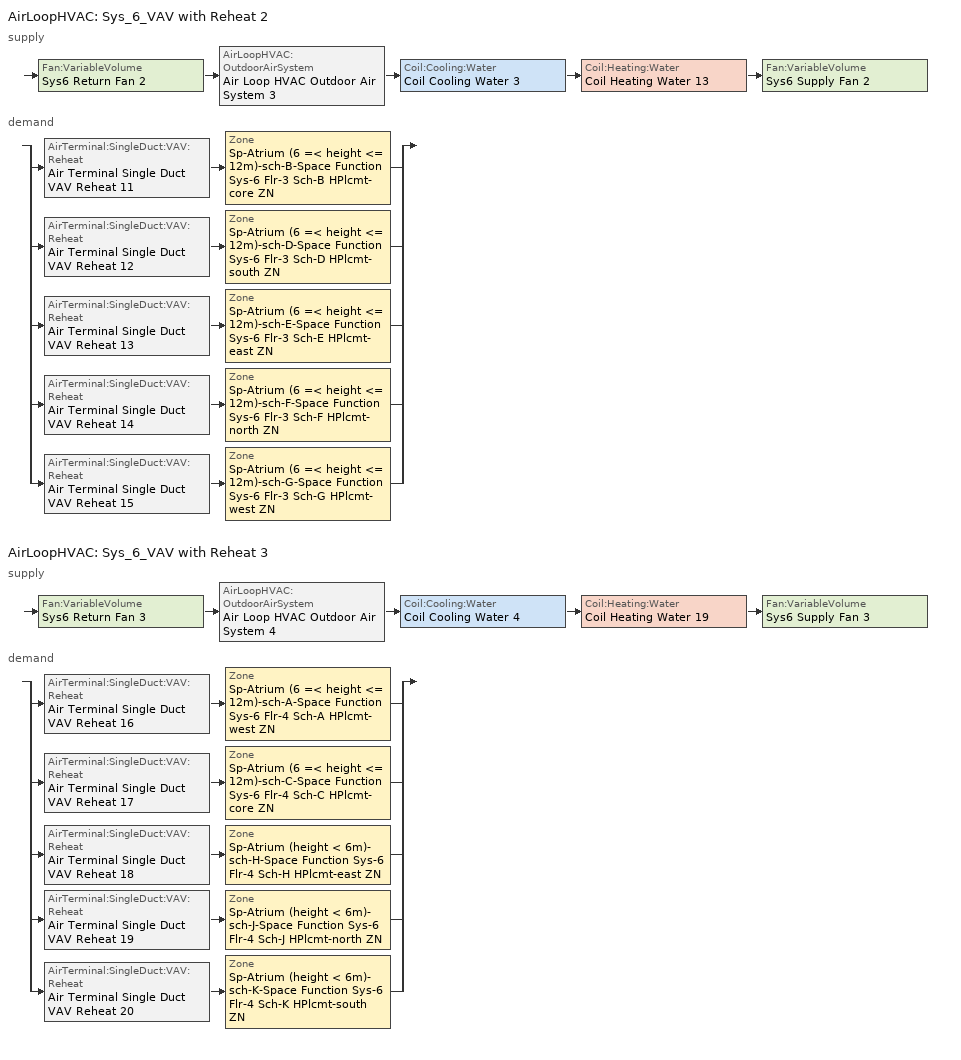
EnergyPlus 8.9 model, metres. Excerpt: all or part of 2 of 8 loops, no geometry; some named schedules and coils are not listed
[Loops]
AirLoopHVAC 'Sys_6_VAV with Reheat 2'
 supply: Fan:VariableVolume 'Sys6 Return Fan 2' > AirLoopHVAC:OutdoorAirSystem 'Air Loop HVAC Outdoor Air System 3' > Coil:Cooling:Water 'Coil Cooling Water 3' > Coil:Heating:Water 'Coil Heating Water 13' > Fan:VariableVolume 'Sys6 Supply Fan 2'
 demand: split
  | AirTerminal:SingleDuct:VAV:Reheat 'Air Terminal Single Duct VAV Reheat 11' > Zone 'Sp-Atrium (6 =< height <= 12m)-sch-B-Space Function Sys-6 Flr-3 Sch-B HPlcmt-core ZN'
  | AirTerminal:SingleDuct:VAV:Reheat 'Air Terminal Single Duct VAV Reheat 12' > Zone 'Sp-Atrium (6 =< height <= 12m)-sch-D-Space Function Sys-6 Flr-3 Sch-D HPlcmt-south ZN'
  | AirTerminal:SingleDuct:VAV:Reheat 'Air Terminal Single Duct VAV Reheat 13' > Zone 'Sp-Atrium (6 =< height <= 12m)-sch-E-Space Function Sys-6 Flr-3 Sch-E HPlcmt-east ZN'
  | AirTerminal:SingleDuct:VAV:Reheat 'Air Terminal Single Duct VAV Reheat 14' > Zone 'Sp-Atrium (6 =< height <= 12m)-sch-F-Space Function Sys-6 Flr-3 Sch-F HPlcmt-north ZN'
  | AirTerminal:SingleDuct:VAV:Reheat 'Air Terminal Single Duct VAV Reheat 15' > Zone 'Sp-Atrium (6 =< height <= 12m)-sch-G-Space Function Sys-6 Flr-3 Sch-G HPlcmt-west ZN'
AirLoopHVAC 'Sys_6_VAV with Reheat 3'
 supply: Fan:VariableVolume 'Sys6 Return Fan 3' > AirLoopHVAC:OutdoorAirSystem 'Air Loop HVAC Outdoor Air System 4' > Coil:Cooling:Water 'Coil Cooling Water 4' > Coil:Heating:Water 'Coil Heating Water 19' > Fan:VariableVolume 'Sys6 Supply Fan 3'
 demand: split
  | AirTerminal:SingleDuct:VAV:Reheat 'Air Terminal Single Duct VAV Reheat 16' > Zone 'Sp-Atrium (6 =< height <= 12m)-sch-A-Space Function Sys-6 Flr-4 Sch-A HPlcmt-west ZN'
  | AirTerminal:SingleDuct:VAV:Reheat 'Air Terminal Single Duct VAV Reheat 17' > Zone 'Sp-Atrium (6 =< height <= 12m)-sch-C-Space Function Sys-6 Flr-4 Sch-C HPlcmt-core ZN'
  | AirTerminal:SingleDuct:VAV:Reheat 'Air Terminal Single Duct VAV Reheat 18' > Zone 'Sp-Atrium (height < 6m)-sch-H-Space Function Sys-6 Flr-4 Sch-H HPlcmt-east ZN'
  | AirTerminal:SingleDuct:VAV:Reheat 'Air Terminal Single Duct VAV Reheat 19' > Zone 'Sp-Atrium (height < 6m)-sch-J-Space Function Sys-6 Flr-4 Sch-J HPlcmt-north ZN'
  | AirTerminal:SingleDuct:VAV:Reheat 'Air Terminal Single Duct VAV Reheat 20' > Zone 'Sp-Atrium (height < 6m)-sch-K-Space Function Sys-6 Flr-4 Sch-K HPlcmt-south ZN'
[ZoneControl:Thermostat] Control Object Type 1=ThermostatSetpoint:DualSetpoint
Name | Zone or ZoneList | Control Type Schedule | Control Name 1
Sp-Atrium (6 =< height <= 12m)-sch-A-Space Function Sys-6 Flr-4 Sch-A HPlcmt-west ZN Thermostat | Sp-Atrium (6 =< height <= 12m)-sch-A-Space Function Sys-6 Flr-4 Sch-A HPlcmt-west ZN | Sp-Atrium (6 =< height <= 12m)-sch-A-Space Function Sys-6 Flr-4 Sch-A HPlcmt-west ZN Thermostat Schedule | Space Function Atrium (6 =< height <= 12m)-sch-A Thermostat 2
Sp-Atrium (6 =< height <= 12m)-sch-B-Space Function Sys-6 Flr-3 Sch-B HPlcmt-core ZN Thermostat | Sp-Atrium (6 =< height <= 12m)-sch-B-Space Function Sys-6 Flr-3 Sch-B HPlcmt-core ZN | Sp-Atrium (6 =< height <= 12m)-sch-B-Space Function Sys-6 Flr-3 Sch-B HPlcmt-core ZN Thermostat Schedule | Space Function Atrium (6 =< height <= 12m)-sch-B Thermostat 2
Sp-Atrium (6 =< height <= 12m)-sch-C-Space Function Sys-6 Flr-4 Sch-C HPlcmt-core ZN Thermostat | Sp-Atrium (6 =< height <= 12m)-sch-C-Space Function Sys-6 Flr-4 Sch-C HPlcmt-core ZN | Sp-Atrium (6 =< height <= 12m)-sch-C-Space Function Sys-6 Flr-4 Sch-C HPlcmt-core ZN Thermostat Schedule | Space Function Atrium (6 =< height <= 12m)-sch-C Thermostat 2
Sp-Atrium (6 =< height <= 12m)-sch-D-Space Function Sys-6 Flr-3 Sch-D HPlcmt-south ZN Thermostat | Sp-Atrium (6 =< height <= 12m)-sch-D-Space Function Sys-6 Flr-3 Sch-D HPlcmt-south ZN | Sp-Atrium (6 =< height <= 12m)-sch-D-Space Function Sys-6 Flr-3 Sch-D HPlcmt-south ZN Thermostat Schedule | Space Function Atrium (6 =< height <= 12m)-sch-D Thermostat 2
Sp-Atrium (6 =< height <= 12m)-sch-E-Space Function Sys-6 Flr-3 Sch-E HPlcmt-east ZN Thermostat | Sp-Atrium (6 =< height <= 12m)-sch-E-Space Function Sys-6 Flr-3 Sch-E HPlcmt-east ZN | Sp-Atrium (6 =< height <= 12m)-sch-E-Space Function Sys-6 Flr-3 Sch-E HPlcmt-east ZN Thermostat Schedule | Space Function Atrium (6 =< height <= 12m)-sch-E Thermostat 2
Sp-Atrium (6 =< height <= 12m)-sch-F-Space Function Sys-6 Flr-3 Sch-F HPlcmt-north ZN Thermostat | Sp-Atrium (6 =< height <= 12m)-sch-F-Space Function Sys-6 Flr-3 Sch-F HPlcmt-north ZN | Sp-Atrium (6 =< height <= 12m)-sch-F-Space Function Sys-6 Flr-3 Sch-F HPlcmt-north ZN Thermostat Schedule | Space Function Atrium (6 =< height <= 12m)-sch-F Thermostat 2
Sp-Atrium (6 =< height <= 12m)-sch-G-Space Function Sys-6 Flr-3 Sch-G HPlcmt-west ZN Thermostat | Sp-Atrium (6 =< height <= 12m)-sch-G-Space Function Sys-6 Flr-3 Sch-G HPlcmt-west ZN | Sp-Atrium (6 =< height <= 12m)-sch-G-Space Function Sys-6 Flr-3 Sch-G HPlcmt-west ZN Thermostat Schedule | Space Function Atrium (6 =< height <= 12m)-sch-G Thermostat 2
Sp-Atrium (height < 6m)-sch-H-Space Function Sys-6 Flr-4 Sch-H HPlcmt-east ZN Thermostat | Sp-Atrium (height < 6m)-sch-H-Space Function Sys-6 Flr-4 Sch-H HPlcmt-east ZN | Sp-Atrium (height < 6m)-sch-H-Space Function Sys-6 Flr-4 Sch-H HPlcmt-east ZN Thermostat Schedule | Space Function Atrium (height < 6m)-sch-H Thermostat 2
Sp-Atrium (height < 6m)-sch-J-Space Function Sys-6 Flr-4 Sch-J HPlcmt-north ZN Thermostat | Sp-Atrium (height < 6m)-sch-J-Space Function Sys-6 Flr-4 Sch-J HPlcmt-north ZN | Sp-Atrium (height < 6m)-sch-J-Space Function Sys-6 Flr-4 Sch-J HPlcmt-north ZN Thermostat Schedule | Space Function Atrium (height < 6m)-sch-J Thermostat 2
Sp-Atrium (height < 6m)-sch-K-Space Function Sys-6 Flr-4 Sch-K HPlcmt-south ZN Thermostat | Sp-Atrium (height < 6m)-sch-K-Space Function Sys-6 Flr-4 Sch-K HPlcmt-south ZN | Sp-Atrium (height < 6m)-sch-K-Space Function Sys-6 Flr-4 Sch-K HPlcmt-south ZN Thermostat Schedule | Space Function Atrium (height < 6m)-sch-K Thermostat 2
[ThermostatSetpoint:DualSetpoint]
Name | Heating Setpoint Temperature Schedule | Cooling Setpoint Temperature Schedule
Space Function Atrium (6 =< height <= 12m)-sch-A Thermostat 2 | NECB-A-Thermostat Setpoint-Heating | NECB-A-Thermostat Setpoint-Cooling
Space Function Atrium (6 =< height <= 12m)-sch-B Thermostat 2 | NECB-B-Thermostat Setpoint-Heating | NECB-B-Thermostat Setpoint-Cooling
Space Function Atrium (6 =< height <= 12m)-sch-C Thermostat 2 | NECB-C-Thermostat Setpoint-Heating | NECB-C-Thermostat Setpoint-Cooling
Space Function Atrium (6 =< height <= 12m)-sch-D Thermostat 2 | NECB-D-Thermostat Setpoint-Heating | NECB-D-Thermostat Setpoint-Cooling
Space Function Atrium (6 =< height <= 12m)-sch-E Thermostat 2 | NECB-E-Thermostat Setpoint-Heating | NECB-E-Thermostat Setpoint-Cooling
Space Function Atrium (6 =< height <= 12m)-sch-F Thermostat 2 | NECB-F-Thermostat Setpoint-Heating | NECB-F-Thermostat Setpoint-Cooling
Space Function Atrium (6 =< height <= 12m)-sch-G Thermostat 2 | NECB-G-Thermostat Setpoint-Heating | NECB-G-Thermostat Setpoint-Cooling
Space Function Atrium (height < 6m)-sch-H Thermostat 2 | NECB-H-Thermostat Setpoint-Heating | NECB-H-Thermostat Setpoint-Cooling
Space Function Atrium (height < 6m)-sch-J Thermostat 2 | NECB-J-Thermostat Setpoint-Heating | NECB-J-Thermostat Setpoint-Cooling
Space Function Atrium (height < 6m)-sch-K Thermostat 2 | NECB-K-Thermostat Setpoint-Heating | NECB-K-Thermostat Setpoint-Cooling
[AirTerminal:SingleDuct:VAV:Reheat] Availability Schedule=Always On Discrete; Maximum Air Flow Rate {m3/s}=Autosize; Zone Minimum Air Flow Input Method=Constant; Constant Minimum Air Flow Fraction=0.3; Maximum Hot Water or Steam Flow Rate {m3/s}=Autosize; Minimum Hot Water or Steam Flow Rate {m3/s}=0; Convergence Tolerance=0.001; Damper Heating Action=Normal; Maximum Flow per Zone Floor Area During Reheat {m3/s-m2}=Autocalculate; Maximum Flow Fraction During Reheat=Autocalculate; Maximum Reheat Air Temperature {C}=43
Name | Fixed Minimum Air Flow Rate {m3/s} | Reheat Coil
Air Terminal Single Duct VAV Reheat 16 | 3.75 | Coil Heating Water 20
Air Terminal Single Duct VAV Reheat 11 | 5 | Coil Heating Water 14
Air Terminal Single Duct VAV Reheat 17 | 5 | Coil Heating Water 21
Air Terminal Single Duct VAV Reheat 12 | 3.75 | Coil Heating Water 15
Air Terminal Single Duct VAV Reheat 13 | 3.75 | Coil Heating Water 16
Air Terminal Single Duct VAV Reheat 14 | 3.75 | Coil Heating Water 17
Air Terminal Single Duct VAV Reheat 15 | 3.75 | Coil Heating Water 18
Air Terminal Single Duct VAV Reheat 18 | 3.75 | Coil Heating Water 22
Air Terminal Single Duct VAV Reheat 19 | 3.75 | Coil Heating Water 23
Air Terminal Single Duct VAV Reheat 20 | 3.75 | Coil Heating Water 24
[Coil:Heating:Water] Availability Schedule=Always On Discrete; U-Factor Times Area Value {W/K}=Autosize; Maximum Water Flow Rate {m3/s}=Autosize; Performance Input Method=UFactorTimesAreaAndDesignWaterFlowRate; Rated Capacity {W}=Autosize; Rated Inlet Water Temperature {C}=82.2; Rated Inlet Air Temperature {C}=16.6; Rated Outlet Water Temperature {C}=71.1; Rated Outlet Air Temperature {C}=32.2; Rated Ratio for Air and Water Convection=0.5
Coil Heating Water 13; Coil Heating Water 19
[Zone equipment]
Sp-Atrium (6 =< height <= 12m)-sch-A-Space Function Sys-6 Flr-4 Sch-A HPlcmt-west ZN: Air Terminal Single Duct VAV Reheat 16, Zone HVAC Baseboard Convective Water 16
Sp-Atrium (6 =< height <= 12m)-sch-B-Space Function Sys-6 Flr-3 Sch-B HPlcmt-core ZN: Air Terminal Single Duct VAV Reheat 11, Zone HVAC Baseboard Convective Water 11
Sp-Atrium (6 =< height <= 12m)-sch-C-Space Function Sys-6 Flr-4 Sch-C HPlcmt-core ZN: Air Terminal Single Duct VAV Reheat 17, Zone HVAC Baseboard Convective Water 17
Sp-Atrium (6 =< height <= 12m)-sch-D-Space Function Sys-6 Flr-3 Sch-D HPlcmt-south ZN: Air Terminal Single Duct VAV Reheat 12, Zone HVAC Baseboard Convective Water 12
Sp-Atrium (6 =< height <= 12m)-sch-E-Space Function Sys-6 Flr-3 Sch-E HPlcmt-east ZN: Air Terminal Single Duct VAV Reheat 13, Zone HVAC Baseboard Convective Water 13
Sp-Atrium (6 =< height <= 12m)-sch-F-Space Function Sys-6 Flr-3 Sch-F HPlcmt-north ZN: Air Terminal Single Duct VAV Reheat 14, Zone HVAC Baseboard Convective Water 14
Sp-Atrium (6 =< height <= 12m)-sch-G-Space Function Sys-6 Flr-3 Sch-G HPlcmt-west ZN: Air Terminal Single Duct VAV Reheat 15, Zone HVAC Baseboard Convective Water 15
Sp-Atrium (height < 6m)-sch-H-Space Function Sys-6 Flr-4 Sch-H HPlcmt-east ZN: Air Terminal Single Duct VAV Reheat 18, Zone HVAC Baseboard Convective Water 18
Sp-Atrium (height < 6m)-sch-J-Space Function Sys-6 Flr-4 Sch-J HPlcmt-north ZN: Air Terminal Single Duct VAV Reheat 19, Zone HVAC Baseboard Convective Water 19
Sp-Atrium (height < 6m)-sch-K-Space Function Sys-6 Flr-4 Sch-K HPlcmt-south ZN: Air Terminal Single Duct VAV Reheat 20, Zone HVAC Baseboard Convective Water 20
[Sizing:Zone] Zone Cooling Design Supply Air Temperature Input Method=SupplyAirTemperature; Zone Cooling Design Supply Air Temperature {C}=13; Zone Cooling Design Supply Air Temperature Difference {deltaC}=11.11; Zone Heating Design Supply Air Temperature Input Method=SupplyAirTemperature; Zone Heating Design Supply Air Temperature {C}=43; Zone Heating Design Supply Air Temperature Difference {deltaC}=11.11; Zone Cooling Design Supply Air Humidity Ratio {kgWater/kgDryAir}=0.0085; Zone Heating Design Supply Air Humidity Ratio {kgWater/kgDryAir}=0.008; Zone Heating Sizing Factor=1.3; Zone Cooling Sizing Factor=1.1; Cooling Design Air Flow Method=DesignDay; Cooling Design Air Flow Rate {m3/s}=0; Cooling Minimum Air Flow per Zone Floor Area {m3/s-m2}=0.000762; Cooling Minimum Air Flow {m3/s}=0; Cooling Minimum Air Flow Fraction=0; Heating Design Air Flow Method=DesignDay; Heating Design Air Flow Rate {m3/s}=0; Heating Maximum Air Flow per Zone Floor Area {m3/s-m2}=0.002032; Heating Maximum Air Flow {m3/s}=0.141576; Heating Maximum Air Flow Fraction=0.3; Account for Dedicated Outdoor Air System=No
Name | Design Specification Outdoor Air Object | Design Specification Zone Air Distribution Object
Sp-Atrium (6 =< height <= 12m)-sch-A-Space Function Sys-6 Flr-4 Sch-A HPlcmt-west ZN | Space Function Atrium (6 =< height <= 12m)-sch-A Ventilation | Sp-Atrium (6 =< height <= 12m)-sch-A-Space Function Sys-6 Flr-4 Sch-A HPlcmt-west ZN Design Spec Zone Air Dist
Sp-Atrium (6 =< height <= 12m)-sch-B-Space Function Sys-6 Flr-3 Sch-B HPlcmt-core ZN | Space Function Atrium (6 =< height <= 12m)-sch-B Ventilation | Sp-Atrium (6 =< height <= 12m)-sch-B-Space Function Sys-6 Flr-3 Sch-B HPlcmt-core ZN Design Spec Zone Air Dist
Sp-Atrium (6 =< height <= 12m)-sch-C-Space Function Sys-6 Flr-4 Sch-C HPlcmt-core ZN | Space Function Atrium (6 =< height <= 12m)-sch-C Ventilation | Sp-Atrium (6 =< height <= 12m)-sch-C-Space Function Sys-6 Flr-4 Sch-C HPlcmt-core ZN Design Spec Zone Air Dist
Sp-Atrium (6 =< height <= 12m)-sch-D-Space Function Sys-6 Flr-3 Sch-D HPlcmt-south ZN | Space Function Atrium (6 =< height <= 12m)-sch-D Ventilation | Sp-Atrium (6 =< height <= 12m)-sch-D-Space Function Sys-6 Flr-3 Sch-D HPlcmt-south ZN Design Spec Zone Air Dist
Sp-Atrium (6 =< height <= 12m)-sch-E-Space Function Sys-6 Flr-3 Sch-E HPlcmt-east ZN | Space Function Atrium (6 =< height <= 12m)-sch-E Ventilation | Sp-Atrium (6 =< height <= 12m)-sch-E-Space Function Sys-6 Flr-3 Sch-E HPlcmt-east ZN Design Spec Zone Air Dist
Sp-Atrium (6 =< height <= 12m)-sch-F-Space Function Sys-6 Flr-3 Sch-F HPlcmt-north ZN | Space Function Atrium (6 =< height <= 12m)-sch-F Ventilation | Sp-Atrium (6 =< height <= 12m)-sch-F-Space Function Sys-6 Flr-3 Sch-F HPlcmt-north ZN Design Spec Zone Air Dist
Sp-Atrium (6 =< height <= 12m)-sch-G-Space Function Sys-6 Flr-3 Sch-G HPlcmt-west ZN | Space Function Atrium (6 =< height <= 12m)-sch-G Ventilation | Sp-Atrium (6 =< height <= 12m)-sch-G-Space Function Sys-6 Flr-3 Sch-G HPlcmt-west ZN Design Spec Zone Air Dist
Sp-Atrium (height < 6m)-sch-H-Space Function Sys-6 Flr-4 Sch-H HPlcmt-east ZN | Space Function Atrium (height < 6m)-sch-H Ventilation | Sp-Atrium (height < 6m)-sch-H-Space Function Sys-6 Flr-4 Sch-H HPlcmt-east ZN Design Spec Zone Air Dist
Sp-Atrium (height < 6m)-sch-J-Space Function Sys-6 Flr-4 Sch-J HPlcmt-north ZN | Space Function Atrium (height < 6m)-sch-J Ventilation | Sp-Atrium (height < 6m)-sch-J-Space Function Sys-6 Flr-4 Sch-J HPlcmt-north ZN Design Spec Zone Air Dist
Sp-Atrium (height < 6m)-sch-K-Space Function Sys-6 Flr-4 Sch-K HPlcmt-south ZN | Space Function Atrium (height < 6m)-sch-K Ventilation | Sp-Atrium (height < 6m)-sch-K-Space Function Sys-6 Flr-4 Sch-K HPlcmt-south ZN Design Spec Zone Air Dist
[DesignSpecification:ZoneAirDistribution] Zone Air Distribution Effectiveness in Cooling Mode=1; Zone Air Distribution Effectiveness in Heating Mode=1
Sp-Atrium (6 =< height <= 12m)-sch-A-Space Function Sys-6 Flr-4 Sch-A HPlcmt-west ZN Design Spec Zone Air Dist; Sp-Atrium (6 =< height <= 12m)-sch-B-Space Function Sys-6 Flr-3 Sch-B HPlcmt-core ZN Design Spec Zone Air Dist; Sp-Atrium (6 =< height <= 12m)-sch-C-Space Function Sys-6 Flr-4 Sch-C HPlcmt-core ZN Design Spec Zone Air Dist; Sp-Atrium (6 =< height <= 12m)-sch-D-Space Function Sys-6 Flr-3 Sch-D HPlcmt-south ZN Design Spec Zone Air Dist; Sp-Atrium (6 =< height <= 12m)-sch-E-Space Function Sys-6 Flr-3 Sch-E HPlcmt-east ZN Design Spec Zone Air Dist; Sp-Atrium (6 =< height <= 12m)-sch-F-Space Function Sys-6 Flr-3 Sch-F HPlcmt-north ZN Design Spec Zone Air Dist; Sp-Atrium (6 =< height <= 12m)-sch-G-Space Function Sys-6 Flr-3 Sch-G HPlcmt-west ZN Design Spec Zone Air Dist; Sp-Atrium (height < 6m)-sch-H-Space Function Sys-6 Flr-4 Sch-H HPlcmt-east ZN Design Spec Zone Air Dist; Sp-Atrium (height < 6m)-sch-J-Space Function Sys-6 Flr-4 Sch-J HPlcmt-north ZN Design Spec Zone Air Dist; Sp-Atrium (height < 6m)-sch-K-Space Function Sys-6 Flr-4 Sch-K HPlcmt-south ZN Design Spec Zone Air Dist
[Controller:MechanicalVentilation] Availability Schedule=Always On Discrete; Demand Controlled Ventilation=No; System Outdoor Air Method=ZoneSum
Name | Zone Name 1 | Design Specification Outdoor Air Object Name 1 | Design Specification Zone Air Distribution Object Name 1 | Zone Name 2 | Design Specification Outdoor Air Object Name 2 | Design Specification Zone Air Distribution Object Name 2 | Zone Name 3 | Design Specification Outdoor Air Object Name 3 | Design Specification Zone Air Distribution Object Name 3 | Zone Name 4 | Design Specification Outdoor Air Object Name 4 | Design Specification Zone Air Distribution Object Name 4 | Zone Name 5 | Design Specification Outdoor Air Object Name 5 | Design Specification Zone Air Distribution Object Name 5
Controller Mechanical Ventilation 4 | Sp-Atrium (6 =< height <= 12m)-sch-A-Space Function Sys-6 Flr-4 Sch-A HPlcmt-west ZN | Space Function Atrium (6 =< height <= 12m)-sch-A Ventilation | Sp-Atrium (6 =< height <= 12m)-sch-A-Space Function Sys-6 Flr-4 Sch-A HPlcmt-west ZN Design Spec Zone Air Dist | Sp-Atrium (6 =< height <= 12m)-sch-C-Space Function Sys-6 Flr-4 Sch-C HPlcmt-core ZN | Space Function Atrium (6 =< height <= 12m)-sch-C Ventilation | Sp-Atrium (6 =< height <= 12m)-sch-C-Space Function Sys-6 Flr-4 Sch-C HPlcmt-core ZN Design Spec Zone Air Dist | Sp-Atrium (height < 6m)-sch-H-Space Function Sys-6 Flr-4 Sch-H HPlcmt-east ZN | Space Function Atrium (height < 6m)-sch-H Ventilation | Sp-Atrium (height < 6m)-sch-H-Space Function Sys-6 Flr-4 Sch-H HPlcmt-east ZN Design Spec Zone Air Dist | Sp-Atrium (height < 6m)-sch-J-Space Function Sys-6 Flr-4 Sch-J HPlcmt-north ZN | Space Function Atrium (height < 6m)-sch-J Ventilation | Sp-Atrium (height < 6m)-sch-J-Space Function Sys-6 Flr-4 Sch-J HPlcmt-north ZN Design Spec Zone Air Dist | Sp-Atrium (height < 6m)-sch-K-Space Function Sys-6 Flr-4 Sch-K HPlcmt-south ZN | Space Function Atrium (height < 6m)-sch-K Ventilation | Sp-Atrium (height < 6m)-sch-K-Space Function Sys-6 Flr-4 Sch-K HPlcmt-south ZN Design Spec Zone Air Dist
Controller Mechanical Ventilation 3 | Sp-Atrium (6 =< height <= 12m)-sch-B-Space Function Sys-6 Flr-3 Sch-B HPlcmt-core ZN | Space Function Atrium (6 =< height <= 12m)-sch-B Ventilation | Sp-Atrium (6 =< height <= 12m)-sch-B-Space Function Sys-6 Flr-3 Sch-B HPlcmt-core ZN Design Spec Zone Air Dist | Sp-Atrium (6 =< height <= 12m)-sch-D-Space Function Sys-6 Flr-3 Sch-D HPlcmt-south ZN | Space Function Atrium (6 =< height <= 12m)-sch-D Ventilation | Sp-Atrium (6 =< height <= 12m)-sch-D-Space Function Sys-6 Flr-3 Sch-D HPlcmt-south ZN Design Spec Zone Air Dist | Sp-Atrium (6 =< height <= 12m)-sch-E-Space Function Sys-6 Flr-3 Sch-E HPlcmt-east ZN | Space Function Atrium (6 =< height <= 12m)-sch-E Ventilation | Sp-Atrium (6 =< height <= 12m)-sch-E-Space Function Sys-6 Flr-3 Sch-E HPlcmt-east ZN Design Spec Zone Air Dist | Sp-Atrium (6 =< height <= 12m)-sch-F-Space Function Sys-6 Flr-3 Sch-F HPlcmt-north ZN | Space Function Atrium (6 =< height <= 12m)-sch-F Ventilation | Sp-Atrium (6 =< height <= 12m)-sch-F-Space Function Sys-6 Flr-3 Sch-F HPlcmt-north ZN Design Spec Zone Air Dist | Sp-Atrium (6 =< height <= 12m)-sch-G-Space Function Sys-6 Flr-3 Sch-G HPlcmt-west ZN | Space Function Atrium (6 =< height <= 12m)-sch-G Ventilation | Sp-Atrium (6 =< height <= 12m)-sch-G-Space Function Sys-6 Flr-3 Sch-G HPlcmt-west ZN Design Spec Zone Air Dist
[DesignSpecification:OutdoorAir] Outdoor Air Method=Sum; Outdoor Air Flow per Person {m3/s-person}=0; Outdoor Air Flow per Zone Floor Area {m3/s-m2}=0.0003048; Outdoor Air Flow per Zone {m3/s}=0; Outdoor Air Flow Air Changes per Hour {1/hr}=0
Space Function Atrium (6 =< height <= 12m)-sch-A Ventilation; Space Function Atrium (6 =< height <= 12m)-sch-B Ventilation; Space Function Atrium (6 =< height <= 12m)-sch-C Ventilation; Space Function Atrium (6 =< height <= 12m)-sch-D Ventilation; Space Function Atrium (6 =< height <= 12m)-sch-E Ventilation; Space Function Atrium (6 =< height <= 12m)-sch-F Ventilation; Space Function Atrium (6 =< height <= 12m)-sch-G Ventilation; Space Function Atrium (height < 6m)-sch-H Ventilation; Space Function Atrium (height < 6m)-sch-J Ventilation; Space Function Atrium (height < 6m)-sch-K Ventilation
[AirLoopHVAC] Design Supply Air Flow Rate {m3/s}=AutoSize
Sys_6_VAV with Reheat 2; Sys_6_VAV with Reheat 3
[Sizing:System] Type of Load to Size On=Sensible; Design Outdoor Air Flow Rate {m3/s}=Autosize; Central Heating Maximum System Air Flow Ratio=0.3; Preheat Design Temperature {C}=7; Preheat Design Humidity Ratio {kgWater/kgDryAir}=0.008; Precool Design Temperature {C}=12.8; Precool Design Humidity Ratio {kgWater/kgDryAir}=0.008; Central Cooling Design Supply Air Temperature {C}=13; Central Heating Design Supply Air Temperature {C}=13.1; Type of Zone Sum to Use=NonCoincident; 100% Outdoor Air in Cooling=No; 100% Outdoor Air in Heating=No; Central Cooling Design Supply Air Humidity Ratio {kgWater/kgDryAir}=0.0085; Central Heating Design Supply Air Humidity Ratio {kgWater/kgDryAir}=0.008; Cooling Supply Air Flow Rate Method=DesignDay; Cooling Supply Air Flow Rate {m3/s}=0; Cooling Supply Air Flow Rate Per Floor Area {m3/s-m2}=0.00996765; Cooling Fraction of Autosized Cooling Supply Air Flow Rate=1; Cooling Supply Air Flow Rate Per Unit Cooling Capacity {m3/s-W}=3.94755e-05; Heating Supply Air Flow Rate Method=DesignDay; Heating Supply Air Flow Rate {m3/s}=0; Heating Supply Air Flow Rate Per Floor Area {m3/s-m2}=0.00996765; Heating Fraction of Autosized Heating Supply Air Flow Rate=1; Heating Fraction of Autosized Cooling Supply Air Flow Rate=1; Heating Supply Air Flow Rate Per Unit Heating Capacity {m3/s-W}=3.15882e-05; System Outdoor Air Method=ZoneSum; Zone Maximum Outdoor Air Fraction=1; Cooling Design Capacity Method=CoolingDesignCapacity; Cooling Design Capacity {W}=Autosize; Cooling Design Capacity Per Floor Area {W/m2}=234.7; Fraction of Autosized Cooling Design Capacity=1; Heating Design Capacity Method=HeatingDesignCapacity; Heating Design Capacity {W}=Autosize; Heating Design Capacity Per Floor Area {W/m2}=157; Fraction of Autosized Heating Design Capacity=1; Central Cooling Capacity Control Method=OnOff
Sys_6_VAV with Reheat 2; Sys_6_VAV with Reheat 3
[Controller:WaterCoil] Control Variable=Temperature; Actuator Variable=Flow; Controller Convergence Tolerance {deltaC}=Autosize; Maximum Actuated Flow {m3/s}=Autosize; Minimum Actuated Flow {m3/s}=0
Name | Action
Controller Water Coil 16; Controller Water Coil 23 | Reverse
Controller Water Coil 15; Controller Water Coil 22 | Normal
[Fan:VariableVolume] Availability Schedule=Always On Discrete; Fan Total Efficiency=0.6045; Pressure Rise {Pa}=1017.592; Maximum Flow Rate {m3/s}=AutoSize; Fan Power Minimum Flow Rate Input Method=FixedFlowRate; Fan Power Minimum Flow Fraction=0; Fan Power Minimum Air Flow Rate {m3/s}=0; Motor Efficiency=0.93; Motor In Airstream Fraction=1; Fan Power Coefficient 1=0.0407599; Fan Power Coefficient 2=0.088045; Fan Power Coefficient 3=-0.0729261; Fan Power Coefficient 4=0.94374; Fan Power Coefficient 5=0
Sys6 Return Fan 2; Sys6 Supply Fan 2; Sys6 Return Fan 3; Sys6 Supply Fan 3
[SetpointManager:MixedAir] Control Variable=Temperature
Node 171 OS Default SPM; Node 170 OS Default SPM; Node 169 OS Default SPM; Node 168 OS Default SPM; Node 220 OS Default SPM; Node 219 OS Default SPM; Node 218 OS Default SPM; Node 217 OS Default SPM
[Controller:OutdoorAir] Minimum Outdoor Air Flow Rate {m3/s}=Autosize; Maximum Outdoor Air Flow Rate {m3/s}=Autosize; Economizer Control Type=NoEconomizer; Economizer Control Action Type=ModulateFlow; Economizer Maximum Limit Dry-Bulb Temperature {C}=28; Economizer Maximum Limit Enthalpy {J/kg}=64000; Economizer Minimum Limit Dry-Bulb Temperature {C}=-100; Lockout Type=NoLockout; Minimum Limit Type=FixedMinimum; High Humidity Control=No; Control High Indoor Humidity Based on Outdoor Humidity Ratio=Yes; Heat Recovery Bypass Control Type=BypassWhenWithinEconomizerLimits
Name | Mechanical Ventilation Controller
Controller Outdoor Air 3 | Controller Mechanical Ventilation 3
Controller Outdoor Air 4 | Controller Mechanical Ventilation 4
[Coil:Cooling:Water] Availability Schedule=Always On Discrete; Design Water Flow Rate {m3/s}=Autosize; Design Air Flow Rate {m3/s}=Autosize; Design Inlet Water Temperature {C}=Autosize; Design Inlet Air Temperature {C}=Autosize; Design Outlet Air Temperature {C}=Autosize; Design Inlet Air Humidity Ratio {kgWater/kgDryAir}=Autosize; Design Outlet Air Humidity Ratio {kgWater/kgDryAir}=Autosize; Type of Analysis=SimpleAnalysis; Heat Exchanger Configuration=CrossFlow
Coil Cooling Water 3; Coil Cooling Water 4
[SetpointManager:Scheduled] Control Variable=Temperature
Name | Schedule
Setpoint Manager Scheduled 5 | Supply Air Temp 2
Setpoint Manager Scheduled 6 | Supply Air Temp 3
[Schedule:Compact]
Sp-Atrium (6 =< height <= 12m)-sch-A-Space Function Sys-6 Flr-4 Sch-A HPlcmt-west ZN Thermostat Schedule; Sp-Atrium (6 =< height <= 12m)-sch-B-Space Function Sys-6 Flr-3 Sch-B HPlcmt-core ZN Thermostat Schedule; Sp-Atrium (6 =< height <= 12m)-sch-C-Space Function Sys-6 Flr-4 Sch-C HPlcmt-core ZN Thermostat Schedule; Sp-Atrium (6 =< height <= 12m)-sch-D-Space Function Sys-6 Flr-3 Sch-D HPlcmt-south ZN Thermostat Schedule; Sp-Atrium (6 =< height <= 12m)-sch-E-Space Function Sys-6 Flr-3 Sch-E HPlcmt-east ZN Thermostat Schedule; Sp-Atrium (6 =< height <= 12m)-sch-F-Space Function Sys-6 Flr-3 Sch-F HPlcmt-north ZN Thermostat Schedule; Sp-Atrium (6 =< height <= 12m)-sch-G-Space Function Sys-6 Flr-3 Sch-G HPlcmt-west ZN Thermostat Schedule; Sp-Atrium (height < 6m)-sch-H-Space Function Sys-6 Flr-4 Sch-H HPlcmt-east ZN Thermostat Schedule; Sp-Atrium (height < 6m)-sch-J-Space Function Sys-6 Flr-4 Sch-J HPlcmt-north ZN Thermostat Schedule; Sp-Atrium (height < 6m)-sch-K-Space Function Sys-6 Flr-4 Sch-K HPlcmt-south ZN Thermostat Schedule: Through: 12/31, For: AllDays, Until: 24:00, 4
[Schedule:Day:Interval]
NECB-A-Thermostat Setpoint-Heating Sun|Hol Day; NECB-A-Thermostat Setpoint-Heating Sat Day; NECB-D-Thermostat Setpoint-Heating Sun|Hol Day; NECB-D-Thermostat Setpoint-Heating Sat Day; NECB-E-Thermostat Setpoint-Heating Sun|Hol Day: No, 24:00, 18
NECB-A-Thermostat Setpoint-Heating Default|Wkdy Day; NECB-A-Thermostat Setpoint-Heating Default: No, 06:00, 18, 07:00, 20, 21:00, 22, 24:00, 18
NECB-A-Thermostat Setpoint-Cooling Sun|Hol Day; NECB-A-Thermostat Setpoint-Cooling Sat Day; NECB-D-Thermostat Setpoint-Cooling Sun|Hol Day; NECB-D-Thermostat Setpoint-Cooling Sat Day; NECB-E-Thermostat Setpoint-Cooling Sun|Hol Day; NECB-K-Thermostat Setpoint-Cooling Sun|Hol Day; NECB-K-Thermostat Setpoint-Cooling Default|Wkdy Day; NECB-K-Thermostat Setpoint-Cooling Sat Day; NECB-K-Thermostat Setpoint-Cooling Default: No, 24:00, 35
NECB-A-Thermostat Setpoint-Cooling Default|Wkdy Day; NECB-A-Thermostat Setpoint-Cooling Default: No, 06:00, 35, 21:00, 24, 24:00, 35
NECB-B-Thermostat Setpoint-Heating Sun|Hol Day: No, 01:00, 18, 02:00, 22, 09:00, 18, 10:00, 20, 23:00, 22, 24:00, 18
NECB-B-Thermostat Setpoint-Heating Default|Wkdy Day; NECB-B-Thermostat Setpoint-Heating Sat Day; NECB-B-Thermostat Setpoint-Heating Default: No, 02:00, 22, 08:00, 18, 09:00, 20, 24:00, 22
NECB-B-Thermostat Setpoint-Cooling Sun|Hol Day: No, 09:00, 35, 23:00, 24, 24:00, 35
NECB-B-Thermostat Setpoint-Cooling Default|Wkdy Day; NECB-B-Thermostat Setpoint-Cooling Sat Day; NECB-B-Thermostat Setpoint-Cooling Default: No, 01:00, 24, 08:00, 35, 24:00, 24
NECB-C-Thermostat Setpoint-Heating Sun|Hol Day: No, 09:00, 18, 10:00, 20, 19:00, 22, 24:00, 18
NECB-C-Thermostat Setpoint-Heating Default|Wkdy Day; NECB-C-Thermostat Setpoint-Heating Sat Day; NECB-C-Thermostat Setpoint-Heating Default: No, 07:00, 18, 08:00, 20, 21:00, 22, 24:00, 18
NECB-C-Thermostat Setpoint-Cooling Sun|Hol Day; NECB-E-Thermostat Setpoint-Cooling Default|Wkdy Day; NECB-E-Thermostat Setpoint-Cooling Default: No, 07:00, 35, 19:00, 24, 24:00, 35
NECB-C-Thermostat Setpoint-Cooling Default|Wkdy Day; NECB-C-Thermostat Setpoint-Cooling Sat Day; NECB-C-Thermostat Setpoint-Cooling Default: No, 07:00, 35, 21:00, 24, 24:00, 35
NECB-D-Thermostat Setpoint-Heating Default|Wkdy Day; NECB-D-Thermostat Setpoint-Heating Default: No, 07:00, 18, 08:00, 20, 23:00, 22, 24:00, 18
NECB-D-Thermostat Setpoint-Cooling Default|Wkdy Day; NECB-D-Thermostat Setpoint-Cooling Default: No, 07:00, 35, 23:00, 24, 24:00, 35
NECB-E-Thermostat Setpoint-Heating Default|Wkdy Day; NECB-E-Thermostat Setpoint-Heating Default: No, 07:00, 18, 08:00, 20, 19:00, 22, 24:00, 18
NECB-E-Thermostat Setpoint-Heating Sat Day: No, 08:00, 18, 09:00, 20, 17:00, 22, 24:00, 18
NECB-E-Thermostat Setpoint-Cooling Sat Day: No, 08:00, 35, 17:00, 24, 24:00, 35
NECB-F-Thermostat Setpoint-Heating Sun|Hol Day; NECB-F-Thermostat Setpoint-Heating Default|Wkdy Day; NECB-F-Thermostat Setpoint-Heating Sat Day; NECB-F-Thermostat Setpoint-Heating Default; NECB-G-Thermostat Setpoint-Heating Sun|Hol Day; NECB-G-Thermostat Setpoint-Heating Default|Wkdy Day; NECB-G-Thermostat Setpoint-Heating Sat Day; NECB-G-Thermostat Setpoint-Heating Default; NECB-H-Thermostat Setpoint-Heating Sun|Hol Day; NECB-H-Thermostat Setpoint-Heating Default|Wkdy Day; NECB-H-Thermostat Setpoint-Heating Sat Day; NECB-H-Thermostat Setpoint-Heating Default: No, 01:00, 22, 07:00, 18, 08:00, 20, 24:00, 22
NECB-F-Thermostat Setpoint-Cooling Sun|Hol Day; NECB-F-Thermostat Setpoint-Cooling Default|Wkdy Day; NECB-F-Thermostat Setpoint-Cooling Sat Day; NECB-F-Thermostat Setpoint-Cooling Default; NECB-G-Thermostat Setpoint-Cooling Sun|Hol Day; NECB-G-Thermostat Setpoint-Cooling Default|Wkdy Day; NECB-G-Thermostat Setpoint-Cooling Sat Day; NECB-G-Thermostat Setpoint-Cooling Default; NECB-H-Thermostat Setpoint-Cooling Sun|Hol Day; NECB-H-Thermostat Setpoint-Cooling Default|Wkdy Day; NECB-H-Thermostat Setpoint-Cooling Sat Day; NECB-H-Thermostat Setpoint-Cooling Default; NECB-J-Thermostat Setpoint-Cooling Sun|Hol Day; NECB-J-Thermostat Setpoint-Cooling Default|Wkdy Day; NECB-J-Thermostat Setpoint-Cooling Sat Day; NECB-J-Thermostat Setpoint-Cooling Default: No, 24:00, 24
NECB-J-Thermostat Setpoint-Heating Sun|Hol Day; NECB-J-Thermostat Setpoint-Heating Default|Wkdy Day; NECB-J-Thermostat Setpoint-Heating Sat Day; NECB-J-Thermostat Setpoint-Heating Default: No, 24:00, 22
NECB-K-Thermostat Setpoint-Heating Sun|Hol Day; NECB-K-Thermostat Setpoint-Heating Default|Wkdy Day; NECB-K-Thermostat Setpoint-Heating Sat Day; NECB-K-Thermostat Setpoint-Heating Default: No, 24:00, 5
Supply Air Temp Default 2; Supply Air Temp Default 3: No, 24:00, 13
[Schedule:Week:Daily]
NECB-A-Thermostat Setpoint-Heating Week Rule - Jan1-Dec31: NECB-A-Thermostat Setpoint-Heating Sun|Hol Day, NECB-A-Thermostat Setpoint-Heating Default|Wkdy Day, NECB-A-Thermostat Setpoint-Heating Default|Wkdy Day, NECB-A-Thermostat Setpoint-Heating Default|Wkdy Day, NECB-A-Thermostat Setpoint-Heating Default|Wkdy Day, NECB-A-Thermostat Setpoint-Heating Default|Wkdy Day, NECB-A-Thermostat Setpoint-Heating Sat Day, NECB-A-Thermostat Setpoint-Heating Default, NECB-A-Thermostat Setpoint-Heating Default, NECB-A-Thermostat Setpoint-Heating Default, NECB-A-Thermostat Setpoint-Heating Default, NECB-A-Thermostat Setpoint-Heating Default
NECB-A-Thermostat Setpoint-Cooling Week Rule - Jan1-Dec31: NECB-A-Thermostat Setpoint-Cooling Sun|Hol Day, NECB-A-Thermostat Setpoint-Cooling Default|Wkdy Day, NECB-A-Thermostat Setpoint-Cooling Default|Wkdy Day, NECB-A-Thermostat Setpoint-Cooling Default|Wkdy Day, NECB-A-Thermostat Setpoint-Cooling Default|Wkdy Day, NECB-A-Thermostat Setpoint-Cooling Default|Wkdy Day, NECB-A-Thermostat Setpoint-Cooling Sat Day, NECB-A-Thermostat Setpoint-Cooling Default, NECB-A-Thermostat Setpoint-Cooling Default, NECB-A-Thermostat Setpoint-Cooling Default, NECB-A-Thermostat Setpoint-Cooling Default, NECB-A-Thermostat Setpoint-Cooling Default
NECB-B-Thermostat Setpoint-Heating Week Rule - Jan1-Dec31: NECB-B-Thermostat Setpoint-Heating Sun|Hol Day, NECB-B-Thermostat Setpoint-Heating Default|Wkdy Day, NECB-B-Thermostat Setpoint-Heating Default|Wkdy Day, NECB-B-Thermostat Setpoint-Heating Default|Wkdy Day, NECB-B-Thermostat Setpoint-Heating Default|Wkdy Day, NECB-B-Thermostat Setpoint-Heating Default|Wkdy Day, NECB-B-Thermostat Setpoint-Heating Sat Day, NECB-B-Thermostat Setpoint-Heating Default, NECB-B-Thermostat Setpoint-Heating Default, NECB-B-Thermostat Setpoint-Heating Default, NECB-B-Thermostat Setpoint-Heating Default, NECB-B-Thermostat Setpoint-Heating Default
NECB-B-Thermostat Setpoint-Cooling Week Rule - Jan1-Dec31: NECB-B-Thermostat Setpoint-Cooling Sun|Hol Day, NECB-B-Thermostat Setpoint-Cooling Default|Wkdy Day, NECB-B-Thermostat Setpoint-Cooling Default|Wkdy Day, NECB-B-Thermostat Setpoint-Cooling Default|Wkdy Day, NECB-B-Thermostat Setpoint-Cooling Default|Wkdy Day, NECB-B-Thermostat Setpoint-Cooling Default|Wkdy Day, NECB-B-Thermostat Setpoint-Cooling Sat Day, NECB-B-Thermostat Setpoint-Cooling Default, NECB-B-Thermostat Setpoint-Cooling Default, NECB-B-Thermostat Setpoint-Cooling Default, NECB-B-Thermostat Setpoint-Cooling Default, NECB-B-Thermostat Setpoint-Cooling Default
NECB-C-Thermostat Setpoint-Heating Week Rule - Jan1-Dec31: NECB-C-Thermostat Setpoint-Heating Sun|Hol Day, NECB-C-Thermostat Setpoint-Heating Default|Wkdy Day, NECB-C-Thermostat Setpoint-Heating Default|Wkdy Day, NECB-C-Thermostat Setpoint-Heating Default|Wkdy Day, NECB-C-Thermostat Setpoint-Heating Default|Wkdy Day, NECB-C-Thermostat Setpoint-Heating Default|Wkdy Day, NECB-C-Thermostat Setpoint-Heating Sat Day, NECB-C-Thermostat Setpoint-Heating Default, NECB-C-Thermostat Setpoint-Heating Default, NECB-C-Thermostat Setpoint-Heating Default, NECB-C-Thermostat Setpoint-Heating Default, NECB-C-Thermostat Setpoint-Heating Default
NECB-C-Thermostat Setpoint-Cooling Week Rule - Jan1-Dec31: NECB-C-Thermostat Setpoint-Cooling Sun|Hol Day, NECB-C-Thermostat Setpoint-Cooling Default|Wkdy Day, NECB-C-Thermostat Setpoint-Cooling Default|Wkdy Day, NECB-C-Thermostat Setpoint-Cooling Default|Wkdy Day, NECB-C-Thermostat Setpoint-Cooling Default|Wkdy Day, NECB-C-Thermostat Setpoint-Cooling Default|Wkdy Day, NECB-C-Thermostat Setpoint-Cooling Sat Day, NECB-C-Thermostat Setpoint-Cooling Default, NECB-C-Thermostat Setpoint-Cooling Default, NECB-C-Thermostat Setpoint-Cooling Default, NECB-C-Thermostat Setpoint-Cooling Default, NECB-C-Thermostat Setpoint-Cooling Default
NECB-D-Thermostat Setpoint-Heating Week Rule - Jan1-Dec31: NECB-D-Thermostat Setpoint-Heating Sun|Hol Day, NECB-D-Thermostat Setpoint-Heating Default|Wkdy Day, NECB-D-Thermostat Setpoint-Heating Default|Wkdy Day, NECB-D-Thermostat Setpoint-Heating Default|Wkdy Day, NECB-D-Thermostat Setpoint-Heating Default|Wkdy Day, NECB-D-Thermostat Setpoint-Heating Default|Wkdy Day, NECB-D-Thermostat Setpoint-Heating Sat Day, NECB-D-Thermostat Setpoint-Heating Default, NECB-D-Thermostat Setpoint-Heating Default, NECB-D-Thermostat Setpoint-Heating Default, NECB-D-Thermostat Setpoint-Heating Default, NECB-D-Thermostat Setpoint-Heating Default
NECB-D-Thermostat Setpoint-Cooling Week Rule - Jan1-Dec31: NECB-D-Thermostat Setpoint-Cooling Sun|Hol Day, NECB-D-Thermostat Setpoint-Cooling Default|Wkdy Day, NECB-D-Thermostat Setpoint-Cooling Default|Wkdy Day, NECB-D-Thermostat Setpoint-Cooling Default|Wkdy Day, NECB-D-Thermostat Setpoint-Cooling Default|Wkdy Day, NECB-D-Thermostat Setpoint-Cooling Default|Wkdy Day, NECB-D-Thermostat Setpoint-Cooling Sat Day, NECB-D-Thermostat Setpoint-Cooling Default, NECB-D-Thermostat Setpoint-Cooling Default, NECB-D-Thermostat Setpoint-Cooling Default, NECB-D-Thermostat Setpoint-Cooling Default, NECB-D-Thermostat Setpoint-Cooling Default
NECB-E-Thermostat Setpoint-Heating Week Rule - Jan1-Dec31: NECB-E-Thermostat Setpoint-Heating Sun|Hol Day, NECB-E-Thermostat Setpoint-Heating Default|Wkdy Day, NECB-E-Thermostat Setpoint-Heating Default|Wkdy Day, NECB-E-Thermostat Setpoint-Heating Default|Wkdy Day, NECB-E-Thermostat Setpoint-Heating Default|Wkdy Day, NECB-E-Thermostat Setpoint-Heating Default|Wkdy Day, NECB-E-Thermostat Setpoint-Heating Sat Day, NECB-E-Thermostat Setpoint-Heating Default, NECB-E-Thermostat Setpoint-Heating Default, NECB-E-Thermostat Setpoint-Heating Default, NECB-E-Thermostat Setpoint-Heating Default, NECB-E-Thermostat Setpoint-Heating Default
NECB-E-Thermostat Setpoint-Cooling Week Rule - Jan1-Dec31: NECB-E-Thermostat Setpoint-Cooling Sun|Hol Day, NECB-E-Thermostat Setpoint-Cooling Default|Wkdy Day, NECB-E-Thermostat Setpoint-Cooling Default|Wkdy Day, NECB-E-Thermostat Setpoint-Cooling Default|Wkdy Day, NECB-E-Thermostat Setpoint-Cooling Default|Wkdy Day, NECB-E-Thermostat Setpoint-Cooling Default|Wkdy Day, NECB-E-Thermostat Setpoint-Cooling Sat Day, NECB-E-Thermostat Setpoint-Cooling Default, NECB-E-Thermostat Setpoint-Cooling Default, NECB-E-Thermostat Setpoint-Cooling Default, NECB-E-Thermostat Setpoint-Cooling Default, NECB-E-Thermostat Setpoint-Cooling Default
NECB-F-Thermostat Setpoint-Heating Week Rule - Jan1-Dec31: NECB-F-Thermostat Setpoint-Heating Sun|Hol Day, NECB-F-Thermostat Setpoint-Heating Default|Wkdy Day, NECB-F-Thermostat Setpoint-Heating Default|Wkdy Day, NECB-F-Thermostat Setpoint-Heating Default|Wkdy Day, NECB-F-Thermostat Setpoint-Heating Default|Wkdy Day, NECB-F-Thermostat Setpoint-Heating Default|Wkdy Day, NECB-F-Thermostat Setpoint-Heating Sat Day, NECB-F-Thermostat Setpoint-Heating Default, NECB-F-Thermostat Setpoint-Heating Default, NECB-F-Thermostat Setpoint-Heating Default, NECB-F-Thermostat Setpoint-Heating Default, NECB-F-Thermostat Setpoint-Heating Default
NECB-F-Thermostat Setpoint-Cooling Week Rule - Jan1-Dec31: NECB-F-Thermostat Setpoint-Cooling Sun|Hol Day, NECB-F-Thermostat Setpoint-Cooling Default|Wkdy Day, NECB-F-Thermostat Setpoint-Cooling Default|Wkdy Day, NECB-F-Thermostat Setpoint-Cooling Default|Wkdy Day, NECB-F-Thermostat Setpoint-Cooling Default|Wkdy Day, NECB-F-Thermostat Setpoint-Cooling Default|Wkdy Day, NECB-F-Thermostat Setpoint-Cooling Sat Day, NECB-F-Thermostat Setpoint-Cooling Default, NECB-F-Thermostat Setpoint-Cooling Default, NECB-F-Thermostat Setpoint-Cooling Default, NECB-F-Thermostat Setpoint-Cooling Default, NECB-F-Thermostat Setpoint-Cooling Default
NECB-G-Thermostat Setpoint-Heating Week Rule - Jan1-Dec31: NECB-G-Thermostat Setpoint-Heating Sun|Hol Day, NECB-G-Thermostat Setpoint-Heating Default|Wkdy Day, NECB-G-Thermostat Setpoint-Heating Default|Wkdy Day, NECB-G-Thermostat Setpoint-Heating Default|Wkdy Day, NECB-G-Thermostat Setpoint-Heating Default|Wkdy Day, NECB-G-Thermostat Setpoint-Heating Default|Wkdy Day, NECB-G-Thermostat Setpoint-Heating Sat Day, NECB-G-Thermostat Setpoint-Heating Default, NECB-G-Thermostat Setpoint-Heating Default, NECB-G-Thermostat Setpoint-Heating Default, NECB-G-Thermostat Setpoint-Heating Default, NECB-G-Thermostat Setpoint-Heating Default
NECB-G-Thermostat Setpoint-Cooling Week Rule - Jan1-Dec31: NECB-G-Thermostat Setpoint-Cooling Sun|Hol Day, NECB-G-Thermostat Setpoint-Cooling Default|Wkdy Day, NECB-G-Thermostat Setpoint-Cooling Default|Wkdy Day, NECB-G-Thermostat Setpoint-Cooling Default|Wkdy Day, NECB-G-Thermostat Setpoint-Cooling Default|Wkdy Day, NECB-G-Thermostat Setpoint-Cooling Default|Wkdy Day, NECB-G-Thermostat Setpoint-Cooling Sat Day, NECB-G-Thermostat Setpoint-Cooling Default, NECB-G-Thermostat Setpoint-Cooling Default, NECB-G-Thermostat Setpoint-Cooling Default, NECB-G-Thermostat Setpoint-Cooling Default, NECB-G-Thermostat Setpoint-Cooling Default
NECB-H-Thermostat Setpoint-Heating Week Rule - Jan1-Dec31: NECB-H-Thermostat Setpoint-Heating Sun|Hol Day, NECB-H-Thermostat Setpoint-Heating Default|Wkdy Day, NECB-H-Thermostat Setpoint-Heating Default|Wkdy Day, NECB-H-Thermostat Setpoint-Heating Default|Wkdy Day, NECB-H-Thermostat Setpoint-Heating Default|Wkdy Day, NECB-H-Thermostat Setpoint-Heating Default|Wkdy Day, NECB-H-Thermostat Setpoint-Heating Sat Day, NECB-H-Thermostat Setpoint-Heating Default, NECB-H-Thermostat Setpoint-Heating Default, NECB-H-Thermostat Setpoint-Heating Default, NECB-H-Thermostat Setpoint-Heating Default, NECB-H-Thermostat Setpoint-Heating Default
NECB-H-Thermostat Setpoint-Cooling Week Rule - Jan1-Dec31: NECB-H-Thermostat Setpoint-Cooling Sun|Hol Day, NECB-H-Thermostat Setpoint-Cooling Default|Wkdy Day, NECB-H-Thermostat Setpoint-Cooling Default|Wkdy Day, NECB-H-Thermostat Setpoint-Cooling Default|Wkdy Day, NECB-H-Thermostat Setpoint-Cooling Default|Wkdy Day, NECB-H-Thermostat Setpoint-Cooling Default|Wkdy Day, NECB-H-Thermostat Setpoint-Cooling Sat Day, NECB-H-Thermostat Setpoint-Cooling Default, NECB-H-Thermostat Setpoint-Cooling Default, NECB-H-Thermostat Setpoint-Cooling Default, NECB-H-Thermostat Setpoint-Cooling Default, NECB-H-Thermostat Setpoint-Cooling Default
NECB-J-Thermostat Setpoint-Heating Week Rule - Jan1-Dec31: NECB-J-Thermostat Setpoint-Heating Sun|Hol Day, NECB-J-Thermostat Setpoint-Heating Default|Wkdy Day, NECB-J-Thermostat Setpoint-Heating Default|Wkdy Day, NECB-J-Thermostat Setpoint-Heating Default|Wkdy Day, NECB-J-Thermostat Setpoint-Heating Default|Wkdy Day, NECB-J-Thermostat Setpoint-Heating Default|Wkdy Day, NECB-J-Thermostat Setpoint-Heating Sat Day, NECB-J-Thermostat Setpoint-Heating Default, NECB-J-Thermostat Setpoint-Heating Default, NECB-J-Thermostat Setpoint-Heating Default, NECB-J-Thermostat Setpoint-Heating Default, NECB-J-Thermostat Setpoint-Heating Default
NECB-J-Thermostat Setpoint-Cooling Week Rule - Jan1-Dec31: NECB-J-Thermostat Setpoint-Cooling Sun|Hol Day, NECB-J-Thermostat Setpoint-Cooling Default|Wkdy Day, NECB-J-Thermostat Setpoint-Cooling Default|Wkdy Day, NECB-J-Thermostat Setpoint-Cooling Default|Wkdy Day, NECB-J-Thermostat Setpoint-Cooling Default|Wkdy Day, NECB-J-Thermostat Setpoint-Cooling Default|Wkdy Day, NECB-J-Thermostat Setpoint-Cooling Sat Day, NECB-J-Thermostat Setpoint-Cooling Default, NECB-J-Thermostat Setpoint-Cooling Default, NECB-J-Thermostat Setpoint-Cooling Default, NECB-J-Thermostat Setpoint-Cooling Default, NECB-J-Thermostat Setpoint-Cooling Default
NECB-K-Thermostat Setpoint-Heating Week Rule - Jan1-Dec31: NECB-K-Thermostat Setpoint-Heating Sun|Hol Day, NECB-K-Thermostat Setpoint-Heating Default|Wkdy Day, NECB-K-Thermostat Setpoint-Heating Default|Wkdy Day, NECB-K-Thermostat Setpoint-Heating Default|Wkdy Day, NECB-K-Thermostat Setpoint-Heating Default|Wkdy Day, NECB-K-Thermostat Setpoint-Heating Default|Wkdy Day, NECB-K-Thermostat Setpoint-Heating Sat Day, NECB-K-Thermostat Setpoint-Heating Default, NECB-K-Thermostat Setpoint-Heating Default, NECB-K-Thermostat Setpoint-Heating Default, NECB-K-Thermostat Setpoint-Heating Default, NECB-K-Thermostat Setpoint-Heating Default
NECB-K-Thermostat Setpoint-Cooling Week Rule - Jan1-Dec31: NECB-K-Thermostat Setpoint-Cooling Sun|Hol Day, NECB-K-Thermostat Setpoint-Cooling Default|Wkdy Day, NECB-K-Thermostat Setpoint-Cooling Default|Wkdy Day, NECB-K-Thermostat Setpoint-Cooling Default|Wkdy Day, NECB-K-Thermostat Setpoint-Cooling Default|Wkdy Day, NECB-K-Thermostat Setpoint-Cooling Default|Wkdy Day, NECB-K-Thermostat Setpoint-Cooling Sat Day, NECB-K-Thermostat Setpoint-Cooling Default, NECB-K-Thermostat Setpoint-Cooling Default, NECB-K-Thermostat Setpoint-Cooling Default, NECB-K-Thermostat Setpoint-Cooling Default, NECB-K-Thermostat Setpoint-Cooling Default
Supply Air Temp 2 Week Rule - Jan1-Dec31: Supply Air Temp Default 2, Supply Air Temp Default 2, Supply Air Temp Default 2, Supply Air Temp Default 2, Supply Air Temp Default 2, Supply Air Temp Default 2, Supply Air Temp Default 2, Supply Air Temp Default 2, Supply Air Temp Default 2, Supply Air Temp Default 2, Supply Air Temp Default 2, Supply Air Temp Default 2
Supply Air Temp 3 Week Rule - Jan1-Dec31: Supply Air Temp Default 3, Supply Air Temp Default 3, Supply Air Temp Default 3, Supply Air Temp Default 3, Supply Air Temp Default 3, Supply Air Temp Default 3, Supply Air Temp Default 3, Supply Air Temp Default 3, Supply Air Temp Default 3, Supply Air Temp Default 3, Supply Air Temp Default 3, Supply Air Temp Default 3
[Schedule:Year]
NECB-A-Thermostat Setpoint-Heating: NECB-A-Thermostat Setpoint-Heating Week Rule - Jan1-Dec31, 1, 1, 12, 31
NECB-A-Thermostat Setpoint-Cooling: NECB-A-Thermostat Setpoint-Cooling Week Rule - Jan1-Dec31, 1, 1, 12, 31
NECB-B-Thermostat Setpoint-Heating: NECB-B-Thermostat Setpoint-Heating Week Rule - Jan1-Dec31, 1, 1, 12, 31
NECB-B-Thermostat Setpoint-Cooling: NECB-B-Thermostat Setpoint-Cooling Week Rule - Jan1-Dec31, 1, 1, 12, 31
NECB-C-Thermostat Setpoint-Heating: NECB-C-Thermostat Setpoint-Heating Week Rule - Jan1-Dec31, 1, 1, 12, 31
NECB-C-Thermostat Setpoint-Cooling: NECB-C-Thermostat Setpoint-Cooling Week Rule - Jan1-Dec31, 1, 1, 12, 31
NECB-D-Thermostat Setpoint-Heating: NECB-D-Thermostat Setpoint-Heating Week Rule - Jan1-Dec31, 1, 1, 12, 31
NECB-D-Thermostat Setpoint-Cooling: NECB-D-Thermostat Setpoint-Cooling Week Rule - Jan1-Dec31, 1, 1, 12, 31
NECB-E-Thermostat Setpoint-Heating: NECB-E-Thermostat Setpoint-Heating Week Rule - Jan1-Dec31, 1, 1, 12, 31
NECB-E-Thermostat Setpoint-Cooling: NECB-E-Thermostat Setpoint-Cooling Week Rule - Jan1-Dec31, 1, 1, 12, 31
NECB-F-Thermostat Setpoint-Heating: NECB-F-Thermostat Setpoint-Heating Week Rule - Jan1-Dec31, 1, 1, 12, 31
NECB-F-Thermostat Setpoint-Cooling: NECB-F-Thermostat Setpoint-Cooling Week Rule - Jan1-Dec31, 1, 1, 12, 31
NECB-G-Thermostat Setpoint-Heating: NECB-G-Thermostat Setpoint-Heating Week Rule - Jan1-Dec31, 1, 1, 12, 31
NECB-G-Thermostat Setpoint-Cooling: NECB-G-Thermostat Setpoint-Cooling Week Rule - Jan1-Dec31, 1, 1, 12, 31
NECB-H-Thermostat Setpoint-Heating: NECB-H-Thermostat Setpoint-Heating Week Rule - Jan1-Dec31, 1, 1, 12, 31
NECB-H-Thermostat Setpoint-Cooling: NECB-H-Thermostat Setpoint-Cooling Week Rule - Jan1-Dec31, 1, 1, 12, 31
NECB-J-Thermostat Setpoint-Heating: NECB-J-Thermostat Setpoint-Heating Week Rule - Jan1-Dec31, 1, 1, 12, 31
NECB-J-Thermostat Setpoint-Cooling: NECB-J-Thermostat Setpoint-Cooling Week Rule - Jan1-Dec31, 1, 1, 12, 31
NECB-K-Thermostat Setpoint-Heating: NECB-K-Thermostat Setpoint-Heating Week Rule - Jan1-Dec31, 1, 1, 12, 31
NECB-K-Thermostat Setpoint-Cooling: NECB-K-Thermostat Setpoint-Cooling Week Rule - Jan1-Dec31, 1, 1, 12, 31
Supply Air Temp 2: Supply Air Temp 2 Week Rule - Jan1-Dec31, 1, 1, 12, 31
Supply Air Temp 3: Supply Air Temp 3 Week Rule - Jan1-Dec31, 1, 1, 12, 31
[Schedule:Constant]
Always On Discrete: Hourly Value=1
